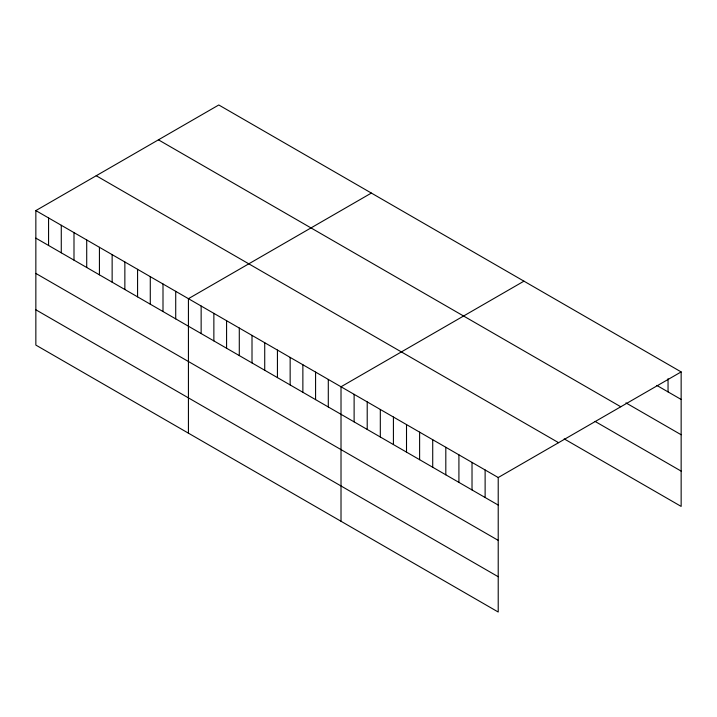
<?xml version="1.0" encoding="UTF-8"?>
<svg xmlns="http://www.w3.org/2000/svg" width="717" height="717" viewBox="0 0 717 717"><rect width="100%" height="100%" fill="white"/><g stroke="black" fill="none" stroke-linecap="round" stroke-linejoin="round"><path stroke-width="1.08" d="M35.85 210.592L498.216 477.531L498.216 612.022L35.85 345.083L35.85 210.592L218.784 104.978L681.15 371.917L681.15 506.408L564.18 438.885M371.361 193.07L188.428 298.684L188.428 433.176M523.948 281.163L341.014 386.777L341.014 521.268M498.216 477.531L681.15 371.917M656.817 385.414L681.15 399.459M625.941 402.882L681.15 434.753M158.412 139.824L620.779 406.772M595.065 421.417L681.15 471.114M96.221 175.737L558.588 442.685M35.85 238.125L498.216 505.073M35.85 273.419L498.216 540.367M35.85 309.789L498.216 576.728M668.047 378.675L668.047 391.894M485.122 469.967L485.122 497.508M472.019 462.411L472.019 489.944M458.916 454.847L458.916 482.389M445.813 447.283L445.813 474.824M432.718 439.718L432.718 467.26M419.615 432.154L419.615 459.696M406.512 424.589L406.512 452.131M393.418 417.025L393.418 444.567M380.315 409.461L380.315 437.003M367.212 401.896L367.212 429.438M354.117 394.332L354.117 421.874M328.296 379.427L328.296 406.969M315.579 372.087L315.579 399.629M302.87 364.747L302.87 392.289M290.152 357.407L290.152 384.948M277.434 350.066L277.434 377.608M264.725 342.726L264.725 370.268M252.008 335.386L252.008 362.927M239.29 328.045L239.29 355.587M226.581 320.705L226.581 348.247M213.863 313.365L213.863 340.907M201.145 306.025L201.145 333.566M175.719 291.335L175.719 318.877M163.001 283.995L163.001 311.536M150.283 276.654L150.283 304.196M137.574 269.314L137.574 296.856M124.857 261.974L124.857 289.516M112.139 254.634L112.139 282.175M99.43 247.293L99.43 274.835M86.712 239.953L86.712 267.495M73.994 232.613L73.994 260.154M61.277 225.272L61.277 252.814M48.568 217.932L48.568 245.474"/></g></svg>
